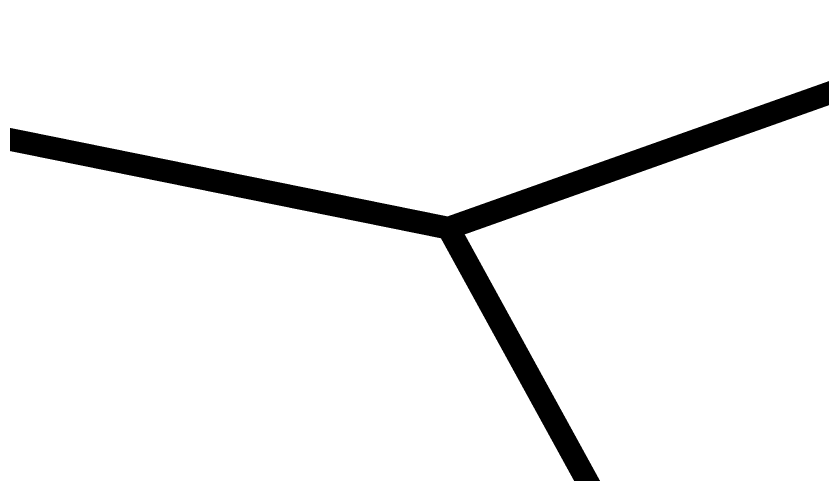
# Model space of a CAD drawing. Header units: metres. Extents: x 326467 to 340077, y 1811030 to 1824953.
# Drawn here: x 327495.59 to 327517.07, y 1812672.9 to 1812685.12 of the extents above; entities that cross this region are included whole.
import ezdxf

# ---------------------------------------------------------------- set-up
doc = ezdxf.new("R2010")
doc.units = ezdxf.units.M
doc.header["$MEASUREMENT"] = 0
doc.layers.add('SURVEY PLOT BOUNDARY', color=35, linetype='Continuous')

# ---------------------------------------------------------------- blocks, each defined once
blk = doc.blocks.new('16')
at = {"layer": 'SURVEY PLOT BOUNDARY', "lineweight": 18, "const_width": 0.606}
blk.add_lwpolyline([(328558.475, 1812715.836), (328546.285, 1812707.844), (328494.171, 1812764.852), (328482.199, 1812785.161), (328446.316, 1812850.131), (328346.379, 1812996.461), (328282.137, 1813053.564), (328278.219, 1813069.767), (328246.254, 1813118.534), (328198.057, 1813159.339), (328186.054, 1813175.604), (328194.295, 1813195.757), (328093.765, 1813265.27), (327923.795, 1813242.321), (327757.026, 1813110.179), (327679.627, 1813033.953), (327589.914, 1812933.562), (327544.137, 1812764.097), (327540.063, 1812760.085), (327551.691, 1812695.302), (327507.099, 1812679.473), (327361.79, 1812708.897)], dxfattribs=at)
for points in [[(327605.196, 1812294.601), (327568.752, 1812286.796), (327504.167, 1812299.424), (327475.683, 1812275.384), (327375.714, 1812417.671), (327292.476, 1812632.609), (327353.393, 1812668.529), (327361.79, 1812708.897), (327507.099, 1812679.473), (327658.59, 1812403.358), (327609.676, 1812351.173), (327573.138, 1812331.238)], [(327575.54, 1812642.555), (327670.749, 1812407.308), (327682.221, 1812322.31), (327665.864, 1812298.176), (327670.063, 1812318.36), (327658.59, 1812403.358), (327507.099, 1812679.473), (327551.691, 1812695.302), (327555.671, 1812687.185)]]:
    blk.add_lwpolyline(points, close=True, dxfattribs=at)

msp = doc.modelspace()

# ---------------------------------------------------------------- block references
msp.add_blockref('16', (0, 0))

doc.saveas('drawing.dxf')
